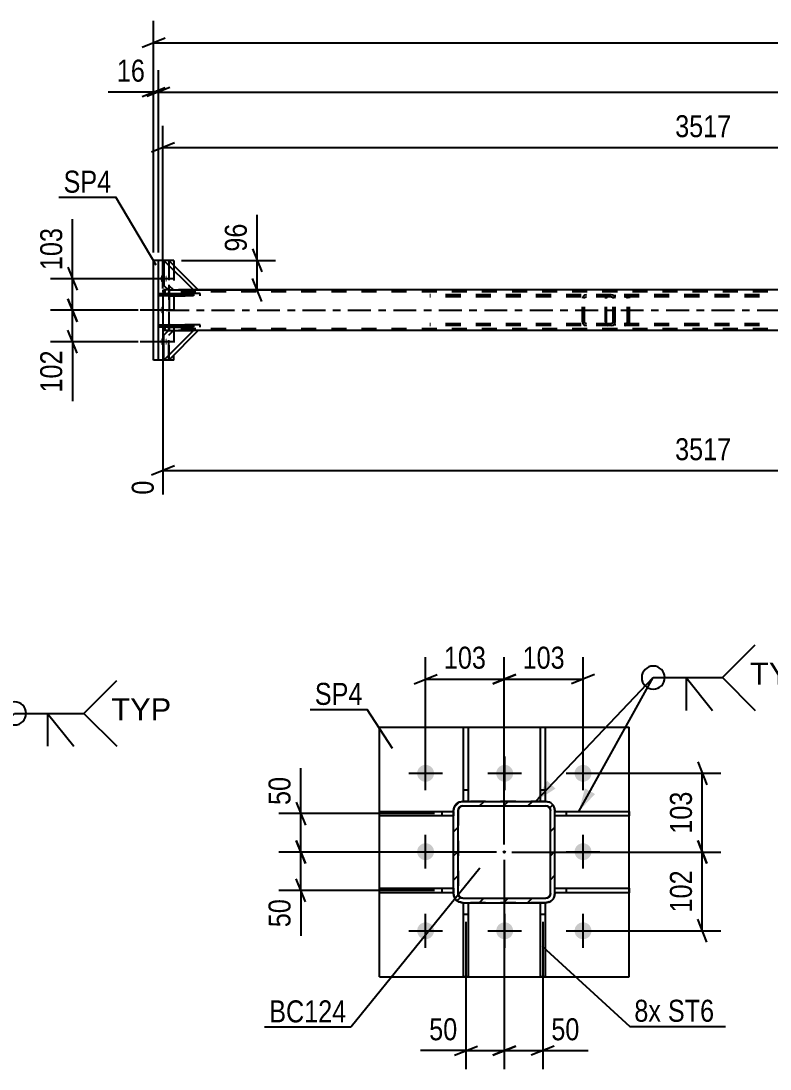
# Model space of a CAD drawing. Header units: millimetres. Extents: x 0 to 841, y 0 to 594.
# Drawn here: x 79.4 to 176.9, y 150.8 to 287.3 of the extents above; entities that cross this region are included whole.
import ezdxf

# ---------------------------------------------------------------- set-up
doc = ezdxf.new("R2010")
doc.units = ezdxf.units.MM
doc.linetypes.add('DXK_LINE_DOT2', pattern=[3.9198, 1.9599, -1.9599])
doc.linetypes.add('DXK_LINE_DOT3', pattern=[5.9187, 2.979, -0.9799, 0.9799, -0.9799])
doc.styles.add('Arial', font='ARIAL.TTF', dxfattribs={"height": 0.2})
doc.styles.add('Arial Narrow', font='ARIALN.TTF', dxfattribs={"height": 0.2})

# ---------------------------------------------------------------- blocks, each defined once
blk = doc.blocks.new('Part-247343380-4158 - 4156')
at = {"color": 7, "linetype": 'DXK_LINE_DOT2'}
for p, q in [((156.22, 251.59), (132.6, 251.59)), ((156.22, 251.35), (132.6, 251.35)), ((152.52, 251.29), (152.48, 251.11)), ((152.48, 248.07), (152.48, 251.11)), ((152.73, 251.11), (152.75, 251.2)), ((152.73, 248.07), (152.73, 251.11)), ((152.75, 251.2), (152.81, 251.28)), ((152.99, 251.59), (152.79, 251.55)), ((152.81, 251.28), (152.89, 251.33)), ((152.89, 251.33), (152.99, 251.35)), ((156.42, 251.55), (156.22, 251.59)), ((156.22, 251.35), (156.32, 251.33)), ((156.32, 251.33), (156.4, 251.28)), ((156.4, 251.28), (156.46, 251.2)), ((156.46, 251.2), (156.48, 251.11)), ((156.48, 248.07), (156.48, 251.11)), ((156.73, 251.11), (156.7, 251.29)), ((156.73, 248.07), (156.73, 251.11)), ((156.22, 247.83), (132.6, 247.83)), ((156.22, 247.59), (132.6, 247.59)), ((152.48, 248.07), (152.52, 247.89)), ((152.75, 247.98), (152.73, 248.07)), ((152.81, 247.9), (152.75, 247.98)), ((152.79, 247.63), (152.99, 247.59)), ((152.89, 247.85), (152.81, 247.9)), ((152.99, 247.83), (152.89, 247.85)), ((156.32, 247.85), (156.22, 247.83)), ((156.22, 247.59), (156.42, 247.63)), ((156.4, 247.9), (156.32, 247.85)), ((156.46, 247.98), (156.4, 247.9)), ((156.48, 248.07), (156.46, 247.98)), ((156.7, 247.89), (156.73, 248.07))]:
    blk.add_line(p, q, dxfattribs=at)
for centre, start, end in [((152.97, 251.09), 110.7583, 155.68), ((156.24, 251.09), 24.32, 69.2417), ((152.97, 248.09), 204.32, 249.2417), ((156.24, 248.09), 290.7583, 335.68)]:
    blk.add_arc(centre, 0.496, start, end, dxfattribs=at)
blk = doc.blocks.new('Part-247343380-4159 - 4156')
at = {"color": 7, "linetype": 'DXK_LINE_DOT2'}
for p, q in [((155.49, 251.29), (155.47, 251.11)), ((155.47, 248.07), (155.47, 251.11)), ((155.55, 251.45), (155.49, 251.29)), ((155.64, 251.55), (155.55, 251.45)), ((155.61, 251.11), (155.62, 251.2)), ((155.61, 248.07), (155.61, 251.11)), ((155.62, 251.2), (155.65, 251.28)), ((155.74, 251.59), (155.64, 251.55)), ((155.65, 251.28), (155.69, 251.33)), ((155.69, 251.33), (155.74, 251.35)), ((175.54, 251.59), (155.74, 251.59)), ((175.54, 251.35), (155.74, 251.35)), ((156.73, 251.35), (156.73, 251.59)), ((158.27, 251.55), (158.08, 251.59)), ((158.08, 251.35), (158.17, 251.33)), ((158.17, 251.33), (158.25, 251.28)), ((158.25, 251.28), (158.31, 251.2)), ((158.31, 251.2), (158.33, 251.11)), ((158.33, 248.07), (158.33, 251.11)), ((158.58, 251.11), (158.54, 251.29)), ((158.58, 248.07), (158.58, 251.11)), ((155.47, 248.07), (155.49, 247.89)), ((155.49, 247.89), (155.55, 247.73)), ((155.55, 247.73), (155.64, 247.63)), ((155.62, 247.98), (155.61, 248.07)), ((155.65, 247.9), (155.62, 247.98)), ((155.64, 247.63), (155.74, 247.59)), ((155.69, 247.85), (155.65, 247.9)), ((155.74, 247.83), (155.69, 247.85)), ((175.54, 247.83), (155.74, 247.83)), ((175.54, 247.59), (155.74, 247.59)), ((156.73, 247.59), (156.73, 247.83)), ((158.17, 247.85), (158.08, 247.83)), ((158.08, 247.59), (158.27, 247.63)), ((158.25, 247.9), (158.17, 247.85)), ((158.31, 247.98), (158.25, 247.9)), ((158.33, 248.07), (158.31, 247.98)), ((158.54, 247.89), (158.58, 248.07))]:
    blk.add_line(p, q, dxfattribs=at)
for centre, start, end in [((158.09, 251.1), 23.8494, 68.8059), ((158.09, 248.09), 291.1941, 336.1506)]:
    blk.add_arc(centre, 0.492, start, end, dxfattribs=at)
blk = doc.blocks.new('Part-247343380-4182 - 4156')
at = {"color": 7, "linetype": 'DXK_LINE_DOT2'}
for p, q in [((102.68, 247.71), (98.78, 247.71)), ((98.78, 247.71), (98.78, 247.39)), ((98.78, 247.39), (102.68, 247.39)), ((99.28, 247.39), (99.28, 247.71)), ((99.28, 247.71), (99.28, 247.39)), ((102.68, 247.39), (102.68, 247.71))]:
    blk.add_line(p, q, dxfattribs=at)
blk = doc.blocks.new('Part-247343380-4183 - 4156')
at = {"color": 2, "linetype": 'Continuous'}
for p, q in [((97.26, 247.71), (101.85, 247.71)), ((97.26, 247.71), (97.26, 247.39)), ((101.85, 247.39), (97.26, 247.39)), ((101.85, 247.71), (101.85, 247.39))]:
    blk.add_line(p, q, dxfattribs=at)
at = {"color": 7, "linetype": 'DXK_LINE_DOT2'}
for p, q in [((97.76, 247.39), (97.76, 247.71)), ((98.45, 247.39), (98.45, 247.71))]:
    blk.add_line(p, q, dxfattribs=at)
blk = doc.blocks.new('Part-247343380-4186 - 4156')
at = {"color": 7, "linetype": 'DXK_LINE_DOT2'}
for p, q in [((102.68, 251.79), (98.78, 251.79)), ((98.78, 251.79), (98.78, 251.47)), ((98.78, 251.47), (102.68, 251.47)), ((99.28, 251.47), (99.28, 251.79)), ((99.28, 251.79), (99.28, 251.47)), ((102.68, 251.47), (102.68, 251.79))]:
    blk.add_line(p, q, dxfattribs=at)
blk = doc.blocks.new('Part-247343380-4187 - 4156')
at = {"color": 2, "linetype": 'Continuous'}
for p, q in [((97.26, 251.79), (101.85, 251.79)), ((97.26, 251.79), (97.26, 251.47)), ((101.85, 251.47), (97.26, 251.47)), ((101.85, 251.79), (101.85, 251.47))]:
    blk.add_line(p, q, dxfattribs=at)
at = {"color": 7, "linetype": 'DXK_LINE_DOT2'}
for p, q in [((97.76, 251.47), (97.76, 251.79)), ((98.45, 251.47), (98.45, 251.79))]:
    blk.add_line(p, q, dxfattribs=at)
blk = doc.blocks.new('Part-247343380-4190 - 4156')
at = {"color": 2, "linetype": 'Continuous'}
for p, q in [((102.45, 252.23), (98.61, 256.09)), ((98.61, 256.09), (98.61, 255.45))]:
    blk.add_line(p, q, dxfattribs=at)
at = {"color": 7, "linetype": 'DXK_LINE_DOT2'}
for p, q in [((98.61, 255.45), (98.61, 252.83)), ((98.61, 252.83), (99.21, 252.23)), ((99.21, 252.23), (102.45, 252.23))]:
    blk.add_line(p, q, dxfattribs=at)
blk = doc.blocks.new('Part-247343380-4193 - 4156')
at = {"color": 2, "linetype": 'Continuous'}
for p, q in [((101.82, 252.23), (97.98, 256.09)), ((97.98, 256.09), (97.98, 252.83)), ((97.98, 252.83), (98.58, 252.23)), ((98.58, 252.23), (101.82, 252.23))]:
    blk.add_line(p, q, dxfattribs=at)
blk = doc.blocks.new('Part-247343380-4194 - 4156')
at = {"color": 2, "linetype": 'Continuous'}
for p, q in [((102.45, 246.95), (98.61, 243.09)), ((98.61, 243.09), (98.61, 243.73))]:
    blk.add_line(p, q, dxfattribs=at)
at = {"color": 7, "linetype": 'DXK_LINE_DOT2'}
for p, q in [((98.61, 246.35), (99.21, 246.95)), ((99.21, 246.95), (102.45, 246.95)), ((98.61, 243.73), (98.61, 246.35))]:
    blk.add_line(p, q, dxfattribs=at)
blk = doc.blocks.new('Part-247343380-4195 - 4156')
at = {"color": 2, "linetype": 'Continuous'}
for p, q in [((97.98, 246.35), (98.58, 246.95)), ((101.82, 246.95), (97.98, 243.09)), ((98.58, 246.95), (101.82, 246.95)), ((97.98, 243.09), (97.98, 246.35))]:
    blk.add_line(p, q, dxfattribs=at)
blk = doc.blocks.new('Part-247343380-4200 - 4156')
at = {"color": 2, "linetype": 'Continuous'}
for p, q in [((96.63, 243.09), (96.63, 256.09)), ((99.28, 256.09), (96.63, 256.09)), ((97.26, 243.09), (97.26, 256.09)), ((99.28, 256.09), (99.28, 255.42)), ((99.28, 243.09), (96.63, 243.09)), ((99.28, 243.09), (99.28, 243.76))]:
    blk.add_line(p, q, dxfattribs=at)
at = {"color": 7, "linetype": 'DXK_LINE_DOT2'}
for p, q in [((98.64, 243.09), (98.64, 256.09)), ((99.28, 255.42), (99.28, 243.76))]:
    blk.add_line(p, q, dxfattribs=at)
blk = doc.blocks.new('Part-247343380-4369 - 4156')
at = {"color": 2, "linetype": 'Continuous'}
for p, q in [((97.86, 251.93), (97.85, 251.79)), ((97.85, 251.47), (97.85, 247.71)), ((97.86, 251.93), (97.88, 252.09)), ((97.88, 252.09), (97.9, 252.19)), ((97.9, 252.19), (97.93, 252.23)), ((98.58, 252.23), (97.93, 252.23)), ((237.75, 252.23), (101.82, 252.23)), ((97.86, 247.25), (97.85, 247.39)), ((97.88, 247.09), (97.86, 247.25)), ((97.9, 246.99), (97.88, 247.09)), ((97.93, 246.95), (97.9, 246.99)), ((98.58, 246.95), (97.93, 246.95)), ((237.75, 246.95), (101.82, 246.95))]:
    blk.add_line(p, q, dxfattribs=at)
at = {"color": 7, "linetype": 'DXK_LINE_DOT2'}
for p, q in [((97.85, 251.79), (97.85, 251.75)), ((97.85, 251.75), (97.85, 251.47)), ((97.9, 251.92), (97.89, 251.84)), ((97.89, 251.84), (97.89, 251.75)), ((97.89, 247.43), (97.89, 251.75)), ((97.91, 251.97), (97.9, 251.92)), ((97.93, 251.99), (97.91, 251.97)), ((760.67, 251.99), (97.93, 251.99)), ((101.82, 252.23), (98.58, 252.23)), ((98.61, 252.23), (98.64, 252.19)), ((98.62, 251.97), (98.61, 251.99)), ((98.63, 251.93), (98.62, 251.97)), ((98.63, 251.92), (98.63, 251.93)), ((98.64, 251.84), (98.63, 251.92)), ((98.64, 252.19), (98.66, 252.09)), ((98.64, 251.75), (98.64, 251.84)), ((98.64, 251.75), (98.64, 247.43)), ((98.66, 252.09), (98.68, 251.93)), ((98.68, 251.93), (98.68, 251.75)), ((98.68, 247.43), (98.68, 251.75)), ((97.85, 247.43), (97.85, 247.71)), ((97.85, 247.39), (97.85, 247.43)), ((97.89, 247.43), (97.89, 247.34)), ((97.89, 247.34), (97.9, 247.26)), ((97.9, 247.26), (97.91, 247.21)), ((97.91, 247.21), (97.93, 247.19)), ((760.67, 247.19), (97.93, 247.19)), ((98.61, 246.95), (98.58, 246.95)), ((101.82, 246.95), (98.58, 246.95)), ((98.61, 247.19), (98.62, 247.21)), ((98.64, 246.99), (98.61, 246.95)), ((98.62, 247.21), (98.63, 247.26)), ((98.63, 247.26), (98.64, 247.34)), ((98.64, 247.34), (98.64, 247.43)), ((98.66, 247.09), (98.64, 246.99)), ((98.68, 247.25), (98.66, 247.09)), ((98.68, 247.43), (98.68, 247.25))]:
    blk.add_line(p, q, dxfattribs=at)
at = {"color": 7, "linetype": 'DXK_LINE_DOT3'}
blk.add_line((98.27, 249.59), (760.67, 249.59), dxfattribs=at)
blk = doc.blocks.new('Bolt-247343380-4394 - 4156')
at = {"linetype": 'Continuous'}
for points in [[(97.56, 253.69), (97.57, 253.78), (97.57, 253.87), (97.58, 253.95), (97.59, 254.02), (97.6, 254.07), (97.61, 254.11), (97.62, 254.13), (97.64, 254.13), (97.65, 254.11), (97.67, 254.07), (97.68, 254.02), (97.69, 253.95), (97.69, 253.87), (97.7, 253.78), (97.7, 253.69), (97.7, 253.6), (97.69, 253.51), (97.69, 253.43), (97.68, 253.36), (97.67, 253.31), (97.65, 253.27), (97.64, 253.25), (97.62, 253.25), (97.61, 253.27), (97.6, 253.31), (97.59, 253.36), (97.58, 253.43), (97.57, 253.51), (97.57, 253.6)], [(98.2, 253.69), (98.2, 253.78), (98.2, 253.87), (98.21, 253.95), (98.22, 254.02), (98.23, 254.07), (98.24, 254.11), (98.26, 254.13), (98.27, 254.13), (98.29, 254.11), (98.3, 254.07), (98.31, 254.02), (98.32, 253.95), (98.33, 253.87), (98.33, 253.78), (98.33, 253.69), (98.33, 253.6), (98.33, 253.51), (98.32, 253.43), (98.31, 253.36), (98.3, 253.31), (98.29, 253.27), (98.27, 253.25), (98.26, 253.25), (98.24, 253.27), (98.23, 253.31), (98.22, 253.36), (98.21, 253.43), (98.2, 253.51), (98.2, 253.6)], [(97.56, 249.61), (97.57, 249.7), (97.57, 249.79), (97.58, 249.87), (97.59, 249.94), (97.6, 249.99), (97.61, 250.03), (97.62, 250.05), (97.64, 250.05), (97.65, 250.03), (97.67, 249.99), (97.68, 249.94), (97.69, 249.87), (97.69, 249.79), (97.7, 249.7), (97.7, 249.61), (97.7, 249.52), (97.69, 249.43), (97.69, 249.35), (97.68, 249.28), (97.67, 249.23), (97.65, 249.19), (97.64, 249.17), (97.62, 249.17), (97.61, 249.19), (97.6, 249.23), (97.59, 249.28), (97.58, 249.35), (97.57, 249.43), (97.57, 249.52)], [(97.56, 245.49), (97.57, 245.58), (97.57, 245.67), (97.58, 245.75), (97.59, 245.82), (97.6, 245.87), (97.61, 245.91), (97.62, 245.93), (97.64, 245.93), (97.65, 245.91), (97.67, 245.87), (97.68, 245.82), (97.69, 245.75), (97.69, 245.67), (97.7, 245.58), (97.7, 245.49), (97.7, 245.4), (97.69, 245.31), (97.69, 245.23), (97.68, 245.16), (97.67, 245.11), (97.65, 245.07), (97.64, 245.05), (97.62, 245.05), (97.61, 245.07), (97.6, 245.11), (97.59, 245.16), (97.58, 245.23), (97.57, 245.31), (97.57, 245.4)], [(98.2, 245.49), (98.2, 245.58), (98.2, 245.67), (98.21, 245.75), (98.22, 245.82), (98.23, 245.87), (98.24, 245.91), (98.26, 245.93), (98.27, 245.93), (98.29, 245.91), (98.3, 245.87), (98.31, 245.82), (98.32, 245.75), (98.33, 245.67), (98.33, 245.58), (98.33, 245.49), (98.33, 245.4), (98.33, 245.31), (98.32, 245.23), (98.31, 245.16), (98.3, 245.11), (98.29, 245.07), (98.27, 245.05), (98.26, 245.05), (98.24, 245.07), (98.23, 245.11), (98.22, 245.16), (98.21, 245.23), (98.2, 245.31), (98.2, 245.4)]]:
    blk.add_hatch(color=1, dxfattribs=at).paths.add_polyline_path(points)
at = {"color": 1, "linetype": 'Continuous'}
for p, q in [((98.15, 253.69), (94.87, 253.69)), ((98.78, 253.69), (95.5, 253.69)), ((98.15, 249.61), (94.87, 249.61)), ((98.15, 245.49), (94.87, 245.49)), ((98.78, 245.49), (95.5, 245.49))]:
    blk.add_line(p, q, dxfattribs=at)
at = {"color": 1, "linetype": 'DXK_LINE_DOT2'}
for p, q in [((99.42, 253.69), (96.14, 253.69)), ((99.42, 249.61), (96.14, 249.61)), ((99.42, 245.49), (96.14, 245.49))]:
    blk.add_line(p, q, dxfattribs=at)
blk = doc.blocks.new('Part-247343380-2636 - 2506')
at = {"color": 2, "linetype": 'Continuous'}
for p, q in [((126.05, 183.76), (126.05, 184.36)), ((126.05, 184.36), (135.7, 184.36)), ((135.7, 183.76), (126.05, 183.76))]:
    blk.add_line(p, q, dxfattribs=at)
at = {"color": 7, "linetype": 'DXK_LINE_DOT2'}
for p, q in [((134.2, 183.76), (134.2, 184.36)), ((135.7, 184.36), (135.7, 183.76))]:
    blk.add_line(p, q, dxfattribs=at)
blk = doc.blocks.new('Bolt-247343380-2621 - 2506')
at = {"linetype": 'Continuous'}
for points in [[(132.05, 190.41, -1), (132.05, 188.21, -1)], [(142.35, 190.41, -1), (142.35, 188.21, -1)], [(152.55, 190.41, -1), (152.55, 188.21, -1)], [(132.05, 180.21, -1), (132.05, 178.01, -1)], [(152.55, 180.21, -1), (152.55, 178.01, -1)], [(132.05, 169.91, -1), (132.05, 167.71, -1)], [(142.35, 169.91, -1), (142.35, 167.71, -1)], [(152.55, 169.91, -1), (152.55, 167.71, -1)]]:
    blk.add_hatch(color=1, dxfattribs=at).paths.add_polyline_path(points)
at = {"color": 1, "linetype": 'Continuous'}
for p, q in [((132.05, 187.11), (132.05, 191.51)), ((142.35, 187.11), (142.35, 191.51)), ((152.55, 187.11), (152.55, 191.51)), ((129.85, 189.31), (134.25, 189.31)), ((140.15, 189.31), (144.55, 189.31)), ((150.35, 189.31), (154.75, 189.31)), ((132.05, 176.91), (132.05, 181.31)), ((152.55, 176.91), (152.55, 181.31)), ((129.85, 179.11), (134.25, 179.11)), ((150.35, 179.11), (154.75, 179.11)), ((132.05, 166.61), (132.05, 171.01)), ((142.35, 166.61), (142.35, 171.01)), ((152.55, 166.61), (152.55, 171.01)), ((129.85, 168.81), (134.25, 168.81)), ((140.15, 168.81), (144.55, 168.81)), ((150.35, 168.81), (154.75, 168.81))]:
    blk.add_line(p, q, dxfattribs=at)
blk = doc.blocks.new('Part-247343380-2641 - 2506')
at = {"color": 2, "linetype": 'Continuous'}
for p, q in [((126.05, 173.76), (126.05, 174.36)), ((126.05, 174.36), (135.7, 174.36)), ((135.7, 173.76), (126.05, 173.76))]:
    blk.add_line(p, q, dxfattribs=at)
at = {"color": 7, "linetype": 'DXK_LINE_DOT2'}
for p, q in [((134.2, 173.76), (134.2, 174.36)), ((135.7, 174.36), (135.7, 173.76))]:
    blk.add_line(p, q, dxfattribs=at)
blk = doc.blocks.new('Part-247343380-2528 - 2506')
at = {"linetype": 'Continuous'}
h = blk.add_hatch(dxfattribs=at)
h.set_pattern_fill('', scale=0.7, style=0, pattern_type=0)
h.set_pattern_definition([(45, (136.4377, 185.573), (-1.57154, 1.57154), [])])
h.paths.add_polyline_path([(136.9, 185.66), (136.44, 185.57), (136.05, 185.31), (135.79, 184.92), (135.7, 184.46), (135.7, 173.66), (135.79, 173.21), (136.05, 172.82), (136.44, 172.56), (136.9, 172.46), (147.7, 172.46), (148.16, 172.56), (148.55, 172.82), (148.81, 173.21), (148.9, 173.66), (148.9, 184.46), (148.81, 184.92), (148.55, 185.31), (148.16, 185.57), (147.7, 185.66)])
h.paths.add_polyline_path([(147.7, 185.06), (147.93, 185.02), (148.12, 184.89), (148.25, 184.69), (148.3, 184.46), (148.3, 173.66), (148.25, 173.43), (148.12, 173.24), (147.93, 173.11), (147.7, 173.06), (136.9, 173.06), (136.67, 173.11), (136.47, 173.24), (136.34, 173.43), (136.3, 173.66), (136.3, 184.46), (136.34, 184.69), (136.47, 184.89), (136.67, 185.02), (136.9, 185.06)])
blk.add_hatch(color=30, dxfattribs=at).paths.add_polyline_path([(142.3, 178.96, -1), (142.3, 179.16, -1)])
at = {"color": 7, "linetype": 'DXK_LINE_DOT2'}
for p, q in [((136.44, 185.57), (136.9, 185.66)), ((147.7, 185.66), (136.9, 185.66)), ((147.7, 185.66), (148.16, 185.57)), ((135.7, 184.46), (135.79, 184.92)), ((135.7, 173.66), (135.7, 184.46)), ((136.34, 184.69), (136.3, 184.46)), ((136.3, 184.46), (136.3, 173.66)), ((136.47, 184.89), (136.34, 184.69)), ((136.67, 185.02), (136.47, 184.89)), ((136.9, 185.06), (136.67, 185.02)), ((136.9, 185.06), (147.7, 185.06)), ((147.93, 185.02), (147.7, 185.06)), ((148.12, 184.89), (147.93, 185.02)), ((148.25, 184.69), (148.12, 184.89)), ((148.3, 184.46), (148.25, 184.69)), ((148.3, 173.66), (148.3, 184.46)), ((148.81, 184.92), (148.9, 184.46)), ((148.9, 173.66), (148.9, 184.46)), ((135.79, 173.21), (135.7, 173.66)), ((136.3, 173.66), (136.34, 173.43)), ((136.34, 173.43), (136.47, 173.24)), ((148.12, 173.24), (148.25, 173.43)), ((148.25, 173.43), (148.3, 173.66)), ((148.9, 173.66), (148.81, 173.21)), ((136.9, 172.46), (136.44, 172.56)), ((136.47, 173.24), (136.67, 173.11)), ((136.67, 173.11), (136.9, 173.06)), ((136.9, 173.06), (147.7, 173.06)), ((147.7, 172.46), (136.9, 172.46)), ((147.7, 173.06), (147.93, 173.11)), ((148.16, 172.56), (147.7, 172.46)), ((147.93, 173.11), (148.12, 173.24))]:
    blk.add_line(p, q, dxfattribs=at)
at = {"color": 2, "linetype": 'Continuous'}
for p, q in [((136.9, 185.66), (136.44, 185.57)), ((136.9, 185.66), (147.7, 185.66)), ((148.16, 185.57), (147.7, 185.66)), ((135.79, 184.92), (135.7, 184.46)), ((135.7, 173.66), (135.7, 184.46)), ((136.3, 184.46), (136.34, 184.69)), ((136.3, 173.66), (136.3, 184.46)), ((136.34, 184.69), (136.47, 184.89)), ((136.47, 184.89), (136.67, 185.02)), ((136.67, 185.02), (136.9, 185.06)), ((136.9, 185.06), (147.7, 185.06)), ((147.7, 185.06), (147.93, 185.02)), ((147.93, 185.02), (148.12, 184.89)), ((148.12, 184.89), (148.25, 184.69)), ((148.25, 184.69), (148.3, 184.46)), ((148.3, 173.66), (148.3, 184.46)), ((148.9, 184.46), (148.81, 184.92)), ((148.9, 173.66), (148.9, 184.46)), ((135.7, 173.66), (135.79, 173.21)), ((136.34, 173.43), (136.3, 173.66)), ((136.47, 173.24), (136.34, 173.43)), ((148.25, 173.43), (148.12, 173.24)), ((148.3, 173.66), (148.25, 173.43)), ((148.81, 173.21), (148.9, 173.66)), ((136.44, 172.56), (136.9, 172.46)), ((136.67, 173.11), (136.47, 173.24)), ((136.9, 173.06), (136.67, 173.11)), ((136.9, 173.06), (147.7, 173.06)), ((136.9, 172.46), (147.7, 172.46)), ((147.93, 173.11), (147.7, 173.06)), ((147.7, 172.46), (148.16, 172.56)), ((148.12, 173.24), (147.93, 173.11))]:
    blk.add_line(p, q, dxfattribs=at)
at = {"color": 7, "linetype": 'DXK_LINE_DOT3'}
blk.add_line((142.3, 179.06), (142.3, 179.06), dxfattribs=at)
at = {"color": 30, "linetype": 'DXK_LINE_DOT3'}
blk.add_line((142.3, 179.06), (142.3, 179.06), dxfattribs=at)
at = {"color": 30, "linetype": 'Continuous'}
blk.add_circle((142.3, 179.06), 0.1, dxfattribs=at)
at = {"color": 7, "linetype": 'DXK_LINE_DOT2'}
for centre, start, end in [((136.9, 184.46), 112.5, 157.5), ((147.7, 184.46), 22.5, 67.5), ((136.9, 173.66), 202.5, 247.5), ((147.7, 173.66), 292.5, 337.5)]:
    blk.add_arc(centre, 1.2, start, end, dxfattribs=at)
at = {"color": 2, "linetype": 'Continuous'}
for centre, start, end in [((136.9, 184.46), 112.5, 157.5), ((147.7, 184.46), 22.5, 67.5), ((136.9, 173.66), 202.5, 247.5), ((147.7, 173.66), 292.5, 337.5)]:
    blk.add_arc(centre, 1.2, start, end, dxfattribs=at)
blk = doc.blocks.new('Part-247343380-2610 - 2506')
at = {"color": 2, "linetype": 'Continuous'}
for p, q in [((126.05, 162.81), (126.05, 195.31)), ((126.05, 195.31), (158.55, 195.31)), ((158.55, 162.81), (158.55, 195.31)), ((126.05, 162.81), (158.55, 162.81))]:
    blk.add_line(p, q, dxfattribs=at)
blk = doc.blocks.new('Part-247343380-2646 - 2506')
at = {"color": 2, "linetype": 'Continuous'}
for p, q in [((148.9, 184.36), (158.55, 184.36)), ((158.55, 184.36), (158.55, 183.76)), ((158.55, 183.76), (148.9, 183.76))]:
    blk.add_line(p, q, dxfattribs=at)
at = {"color": 7, "linetype": 'DXK_LINE_DOT2'}
for p, q in [((148.9, 183.76), (148.9, 184.36)), ((150.4, 183.76), (150.4, 184.36))]:
    blk.add_line(p, q, dxfattribs=at)
blk = doc.blocks.new('Part-247343380-2651 - 2506')
at = {"color": 2, "linetype": 'Continuous'}
for p, q in [((148.9, 174.36), (158.55, 174.36)), ((158.55, 173.76), (148.9, 173.76)), ((158.55, 174.36), (158.55, 173.76))]:
    blk.add_line(p, q, dxfattribs=at)
at = {"color": 7, "linetype": 'DXK_LINE_DOT2'}
for p, q in [((148.9, 173.76), (148.9, 174.36)), ((150.4, 173.76), (150.4, 174.36))]:
    blk.add_line(p, q, dxfattribs=at)
blk = doc.blocks.new('Part-247343380-2656 - 2506')
at = {"color": 2, "linetype": 'Continuous'}
for p, q in [((147, 185.66), (147, 195.31)), ((147, 195.31), (147.6, 195.31)), ((147.6, 195.31), (147.6, 185.66))]:
    blk.add_line(p, q, dxfattribs=at)
at = {"color": 7, "linetype": 'DXK_LINE_DOT2'}
for p, q in [((147, 187.16), (147.6, 187.16)), ((147.6, 185.66), (147, 185.66))]:
    blk.add_line(p, q, dxfattribs=at)
blk = doc.blocks.new('Part-247343380-2661 - 2506')
at = {"color": 2, "linetype": 'Continuous'}
for p, q in [((137, 185.66), (137, 195.31)), ((137, 195.31), (137.6, 195.31)), ((137.6, 195.31), (137.6, 185.66))]:
    blk.add_line(p, q, dxfattribs=at)
at = {"color": 7, "linetype": 'DXK_LINE_DOT2'}
for p, q in [((137, 187.16), (137.6, 187.16)), ((137.6, 185.66), (137, 185.66))]:
    blk.add_line(p, q, dxfattribs=at)
blk = doc.blocks.new('Part-247343380-2666 - 2506')
at = {"color": 2, "linetype": 'Continuous'}
for p, q in [((147, 162.81), (147, 172.46)), ((147, 172.46), (147.6, 172.46)), ((147.6, 172.46), (147.6, 162.81)), ((147.6, 162.81), (147, 162.81))]:
    blk.add_line(p, q, dxfattribs=at)
at = {"color": 7, "linetype": 'DXK_LINE_DOT2'}
blk.add_line((147, 170.96), (147.6, 170.96), dxfattribs=at)
blk = doc.blocks.new('Part-247343380-2671 - 2506')
at = {"color": 2, "linetype": 'Continuous'}
for p, q in [((137, 162.82), (137, 172.46)), ((137.6, 172.46), (137.6, 162.82)), ((137.6, 162.82), (137, 162.82))]:
    blk.add_line(p, q, dxfattribs=at)
at = {"color": 7, "linetype": 'DXK_LINE_DOT2'}
for p, q in [((137, 172.46), (137.6, 172.46)), ((137, 170.96), (137.6, 170.96))]:
    blk.add_line(p, q, dxfattribs=at)
blk = doc.blocks.new('StraightDimension-247343380-33529 - 4156')
at = {"color": 7, "linetype": 'Continuous'}
for p, q in [((86.08, 253.69), (86.08, 261.43)), ((86.08, 253.69), (86.08, 261.43)), ((85.48, 255.19), (86.68, 252.19)), ((95.25, 253.69), (83.23, 253.69)), ((86.08, 249.59), (86.08, 253.69)), ((86.68, 248.09), (85.48, 251.09)), ((94.62, 249.59), (83.23, 249.59))]:
    blk.add_line(p, q, dxfattribs=at)
at = {"color": 0}
blk.add_wipeout([(85.33, 260.9), (81.13, 260.9), (81.13, 254.22), (85.33, 254.22)], dxfattribs=at)
at = {"color": 3, "style": 'Arial Narrow'}
blk.add_text('103', height=2.863, rotation=90.0002, dxfattribs=at).set_placement((84.73, 254.82))
blk = doc.blocks.new('StraightDimension-247343380-18001 - 4156')
at = {"color": 7, "linetype": 'Continuous'}
for p, q in [((110.12, 256.09), (110.12, 262)), ((110.12, 256.09), (110.12, 262)), ((109.52, 257.59), (110.72, 254.59)), ((100.28, 256.09), (112.52, 256.09)), ((110.12, 252.23), (110.12, 256.09)), ((110.72, 250.73), (109.52, 253.73)), ((100.28, 252.23), (112.52, 252.23))]:
    blk.add_line(p, q, dxfattribs=at)
at = {"color": 0}
blk.add_wipeout([(109.37, 261.47), (105.17, 261.47), (105.17, 256.62), (109.37, 256.62)], dxfattribs=at)
at = {"color": 3, "style": 'Arial Narrow'}
blk.add_text('96', height=2.863, rotation=90.0002, dxfattribs=at).set_placement((108.77, 257.22))
blk = doc.blocks.new('StraightDimension-247343380-4443 - 4156')
at = {"color": 7, "linetype": 'Continuous'}
for p, q in [((96.63, 257.09), (96.63, 287.25)), ((98.13, 285), (95.13, 283.8)), ((96.63, 284.4), (773.41, 284.4))]:
    blk.add_line(p, q, dxfattribs=at)
blk = doc.blocks.new('StraightDimension-247343380-4457 - 4156')
at = {"color": 7, "linetype": 'Continuous'}
for p, q in [((97.85, 252.41), (97.85, 273.62)), ((238.55, 261.63), (238.55, 273.62)), ((99.35, 271.37), (96.35, 270.17)), ((97.85, 270.77), (238.55, 270.77)), ((237.05, 270.17), (240.05, 271.37))]:
    blk.add_line(p, q, dxfattribs=at)
at = {"color": 0}
blk.add_wipeout([(172.46, 271.52), (172.46, 275.72), (163.95, 275.72), (163.95, 271.52)], dxfattribs=at)
at = {"color": 3, "style": 'Arial Narrow'}
blk.add_text('3517', height=2.863, dxfattribs=at).set_placement((164.55, 272.12))
blk = doc.blocks.new('StraightDimension-247343380-4498 - 4156')
at = {"color": 7, "linetype": 'Continuous'}
for p, q in [((97.85, 247.16), (97.85, 225.59)), ((238.55, 237.55), (238.55, 220.11)), ((99.35, 229.32), (96.35, 228.12)), ((237.05, 228.12), (240.05, 229.32)), ((97.85, 228.72), (238.55, 228.72))]:
    blk.add_line(p, q, dxfattribs=at)
at = {"color": 0}
blk.add_wipeout([(172.46, 229.47), (172.46, 233.67), (163.94, 233.67), (163.94, 229.47)], dxfattribs=at)
at = {"color": 3, "style": 'Arial Narrow'}
blk.add_text('3517', height=2.863, dxfattribs=at).set_placement((164.54, 230.07))
at = {"color": 0, "linetype": 'Continuous'}
for points in [[(97.25, 228.02), (93.05, 228.02), (93.05, 224.99), (97.25, 224.99)], [(237.95, 228.02), (233.75, 228.02), (233.75, 219.51), (237.95, 219.51)]]:
    blk.add_wipeout(points, dxfattribs=at)
at = {"color": 3, "linetype": 'Continuous', "style": 'Arial Narrow'}
for s, height, p in [('0', 2.86, (96.65, 225.59)), ('3517', 2.863, (237.35, 220.11))]:
    blk.add_text(s, height=height, rotation=90.0002, dxfattribs=at).set_placement(p)
blk = doc.blocks.new('StraightDimension-247343380-4504 - 4156')
at = {"color": 7, "linetype": 'Continuous'}
for p, q in [((96.63, 257.09), (96.63, 280.85)), ((97.26, 257.09), (97.26, 280.85)), ((95.13, 277.4), (98.13, 278.6)), ((98.76, 278.6), (95.76, 277.4)), ((96.63, 278), (90.72, 278)), ((96.63, 278), (90.72, 278)), ((96.63, 278), (97.26, 278))]:
    blk.add_line(p, q, dxfattribs=at)
at = {"color": 0}
blk.add_wipeout([(96.1, 278.75), (96.1, 282.95), (91.25, 282.95), (91.25, 278.75)], dxfattribs=at)
at = {"color": 3, "style": 'Arial Narrow'}
blk.add_text('16', height=2.863, dxfattribs=at).set_placement((91.85, 279.35))
blk = doc.blocks.new('StraightDimension-247343380-4515 - 4156')
at = {"color": 7, "linetype": 'Continuous'}
for p, q in [((97.26, 257.09), (97.26, 280.85)), ((98.76, 278.6), (95.76, 277.4)), ((97.26, 278), (772.77, 278))]:
    blk.add_line(p, q, dxfattribs=at)
blk = doc.blocks.new('StraightDimension-247343380-33530 - 4156')
at = {"color": 7, "linetype": 'Continuous'}
for p, q in [((85.48, 251.09), (86.68, 248.09)), ((94.62, 249.59), (83.23, 249.59)), ((86.08, 245.49), (86.08, 249.59)), ((86.68, 243.99), (85.48, 246.99)), ((94.62, 245.49), (83.23, 245.49)), ((86.08, 245.49), (86.08, 237.76)), ((86.08, 245.49), (86.08, 237.76))]:
    blk.add_line(p, q, dxfattribs=at)
at = {"color": 0}
blk.add_wipeout([(85.33, 244.97), (81.13, 244.97), (81.13, 238.28), (85.33, 238.28)], dxfattribs=at)
at = {"color": 3, "style": 'Arial Narrow'}
blk.add_text('102', height=2.863, rotation=90.0002, dxfattribs=at).set_placement((84.73, 238.88))
blk = doc.blocks.new('StraightDimension-247343380-33805 - 2506')
at = {"color": 7, "linetype": 'Continuous'}
for p, q in [((167.48, 190.81), (168.68, 187.81)), ((153.55, 189.31), (170.48, 189.31)), ((168.08, 179.06), (168.08, 189.31)), ((168.68, 177.56), (167.48, 180.56)), ((143.3, 179.06), (170.48, 179.06))]:
    blk.add_line(p, q, dxfattribs=at)
at = {"color": 0}
blk.add_wipeout([(167.33, 187.53), (163.13, 187.53), (163.13, 180.85), (167.33, 180.85)], dxfattribs=at)
at = {"color": 3, "style": 'Arial Narrow'}
blk.add_text('103', height=2.863, rotation=90.0002, dxfattribs=at).set_placement((166.73, 181.45))
blk = doc.blocks.new('StraightDimension-247343380-33806 - 2506')
at = {"color": 7, "linetype": 'Continuous'}
for p, q in [((167.48, 180.56), (168.68, 177.56)), ((143.3, 179.06), (170.48, 179.06)), ((168.08, 168.81), (168.08, 179.06)), ((168.68, 167.31), (167.48, 170.31)), ((153.55, 168.81), (170.48, 168.81))]:
    blk.add_line(p, q, dxfattribs=at)
at = {"color": 0}
blk.add_wipeout([(167.33, 177.28), (163.13, 177.28), (163.13, 170.6), (167.33, 170.6)], dxfattribs=at)
at = {"color": 3, "style": 'Arial Narrow'}
blk.add_text('102', height=2.863, rotation=90.0002, dxfattribs=at).set_placement((166.73, 171.2))
blk = doc.blocks.new('StraightDimension-247343380-33834 - 2506')
at = {"color": 7, "linetype": 'Continuous'}
for p, q in [((142.3, 180.06), (142.3, 204.43)), ((152.55, 190.31), (152.55, 204.43)), ((140.8, 200.98), (143.8, 202.18)), ((154.05, 202.18), (151.05, 200.98)), ((142.3, 201.58), (152.55, 201.58))]:
    blk.add_line(p, q, dxfattribs=at)
at = {"color": 0}
blk.add_wipeout([(150.76, 202.33), (150.76, 206.53), (144.08, 206.53), (144.08, 202.33)], dxfattribs=at)
at = {"color": 3, "style": 'Arial Narrow'}
blk.add_text('103', height=2.863, dxfattribs=at).set_placement((144.68, 202.93))
blk = doc.blocks.new('StraightDimension-247343380-33835 - 2506')
at = {"color": 7, "linetype": 'Continuous'}
for p, q in [((132.05, 190.31), (132.05, 204.43)), ((142.3, 180.06), (142.3, 204.43)), ((130.55, 200.98), (133.55, 202.18)), ((143.8, 202.18), (140.8, 200.98)), ((132.05, 201.58), (142.3, 201.58))]:
    blk.add_line(p, q, dxfattribs=at)
at = {"color": 0}
blk.add_wipeout([(140.51, 202.33), (140.51, 206.53), (133.83, 206.53), (133.83, 202.33)], dxfattribs=at)
at = {"color": 3, "style": 'Arial Narrow'}
blk.add_text('103', height=2.863, dxfattribs=at).set_placement((134.43, 202.93))
blk = doc.blocks.new('StraightDimension-247343380-33895 - 2506')
at = {"color": 7, "linetype": 'Continuous'}
for p, q in [((142.3, 178.06), (142.3, 150.81)), ((147.3, 169.96), (147.3, 150.81)), ((140.8, 152.61), (143.8, 153.81)), ((142.3, 153.21), (147.3, 153.21)), ((148.8, 153.81), (145.8, 152.61)), ((147.3, 153.21), (153.2, 153.21)), ((147.3, 153.21), (153.2, 153.21))]:
    blk.add_line(p, q, dxfattribs=at)
at = {"color": 0}
blk.add_wipeout([(152.68, 153.96), (152.68, 158.16), (147.82, 158.16), (147.82, 153.96)], dxfattribs=at)
at = {"color": 3, "style": 'Arial Narrow'}
blk.add_text('50', height=2.863, dxfattribs=at).set_placement((148.42, 154.56))
blk = doc.blocks.new('StraightDimension-247343380-33896 - 2506')
at = {"color": 7, "linetype": 'Continuous'}
for p, q in [((142.3, 178.06), (142.3, 150.81)), ((137.3, 169.96), (137.3, 150.81)), ((137.3, 153.21), (131.39, 153.21)), ((137.3, 153.21), (131.39, 153.21)), ((135.8, 152.61), (138.8, 153.81)), ((137.3, 153.21), (142.3, 153.21)), ((143.8, 153.81), (140.8, 152.61))]:
    blk.add_line(p, q, dxfattribs=at)
at = {"color": 0}
blk.add_wipeout([(136.77, 153.96), (136.77, 158.16), (131.92, 158.16), (131.92, 153.96)], dxfattribs=at)
at = {"color": 3, "style": 'Arial Narrow'}
blk.add_text('50', height=2.863, dxfattribs=at).set_placement((132.52, 154.56))
blk = doc.blocks.new('StraightDimension-247343380-33942 - 2506')
at = {"color": 7, "linetype": 'Continuous'}
for p, q in [((115.81, 184.06), (115.81, 189.97)), ((115.81, 184.06), (115.81, 189.97)), ((115.21, 185.56), (116.41, 182.56)), ((133.2, 184.06), (112.96, 184.06)), ((115.81, 179.06), (115.81, 184.06)), ((116.41, 177.56), (115.21, 180.56)), ((141.3, 179.06), (112.96, 179.06))]:
    blk.add_line(p, q, dxfattribs=at)
at = {"color": 0}
blk.add_wipeout([(115.06, 189.45), (110.86, 189.45), (110.86, 184.59), (115.06, 184.59)], dxfattribs=at)
at = {"color": 3, "style": 'Arial Narrow'}
blk.add_text('50', height=2.863, rotation=90.0002, dxfattribs=at).set_placement((114.46, 185.19))
blk = doc.blocks.new('StraightDimension-247343380-33943 - 2506')
at = {"color": 7, "linetype": 'Continuous'}
for p, q in [((115.21, 180.56), (116.41, 177.56)), ((141.3, 179.06), (112.96, 179.06)), ((115.81, 174.06), (115.81, 179.06)), ((116.41, 172.56), (115.21, 175.56)), ((133.2, 174.06), (112.96, 174.06)), ((115.81, 174.06), (115.81, 168.16)), ((115.81, 174.06), (115.81, 168.16))]:
    blk.add_line(p, q, dxfattribs=at)
at = {"color": 0}
blk.add_wipeout([(115.06, 173.54), (110.86, 173.54), (110.86, 168.68), (115.06, 168.68)], dxfattribs=at)
at = {"color": 3, "style": 'Arial Narrow'}
blk.add_text('50', height=2.863, rotation=90.0002, dxfattribs=at).set_placement((114.46, 169.28))
blk = doc.blocks.new('Mark-247343380-4196 - 4156')
at = {"color": 0}
blk.add_wipeout([(91.13, 264.9), (91.13, 267.9), (84.91, 267.9), (84.91, 264.9)], dxfattribs=at)
blk.add_wipeout([(91.13, 264.9), (91.13, 267.9), (84.91, 267.9), (84.91, 264.9)], dxfattribs=at)
at = {"color": 30, "linetype": 'Continuous'}
for p in [(84.31, 264.3), (96.95, 255.47)]:
    blk.add_line(p, (91.73, 264.3), dxfattribs=at)
at = {"color": 3, "style": 'Arial Narrow'}
blk.add_text('SP4', height=2.863, dxfattribs=at).set_placement((84.91, 264.9))
blk = doc.blocks.new('WeldMark-247343380-3057 - 2805')
at = {"linetype": 'Continuous'}
blk.add_hatch(color=30, dxfattribs=at).paths.add_polyline_path([(63.72, 180.84), (61.09, 179.21), (62.64, 181.88)])
at = {"color": 30, "linetype": 'Continuous'}
for p, q in [((61.09, 179.21), (78.54, 197.11)), ((78.54, 197.11), (87.54, 197.11))]:
    blk.add_line(p, q, dxfattribs=at)
at = {"color": 3, "linetype": 'Continuous'}
for q in [(86.25, 192.83), (82.83, 192.83)]:
    blk.add_line((82.83, 197.11), q, dxfattribs=at)
for start, end in [(90, 270), (270, 90)]:
    blk.add_arc((78.54, 197.11), 1.5, start, end, dxfattribs=at)
at = {"color": 0, "linetype": 'Continuous'}
blk.add_wipeout([(98.92, 196.21), (98.92, 199.21), (91.14, 199.21), (91.14, 196.21)], dxfattribs=at)
blk.add_wipeout([(98.92, 196.21), (98.92, 199.21), (91.14, 199.21), (91.14, 196.21)], dxfattribs=at)
at = {"color": 3, "linetype": 'Continuous'}
for q in [(91.83, 201.4), (91.83, 192.83)]:
    blk.add_line((87.54, 197.11), q, dxfattribs=at)
at = {"color": 3, "linetype": 'Continuous', "style": 'Arial'}
blk.add_text('TYP', height=2.865, dxfattribs=at).set_placement((91.14, 196.21))
blk = doc.blocks.new('Mark-247343380-2524 - 2506')
at = {"color": 0}
blk.add_wipeout([(121.74, 156.89), (121.74, 159.89), (111.69, 159.89), (111.69, 156.89)], dxfattribs=at)
blk.add_wipeout([(121.74, 156.89), (121.74, 159.89), (111.69, 159.89), (111.69, 156.89)], dxfattribs=at)
at = {"color": 30, "linetype": 'Continuous'}
for p in [(139.11, 176.96), (111.09, 156.29)]:
    blk.add_line(p, (122.34, 156.29), dxfattribs=at)
at = {"color": 3, "style": 'Arial Narrow'}
blk.add_text('BC124', height=2.863, dxfattribs=at).set_placement((111.69, 156.89))
blk = doc.blocks.new('Mark-247343380-2606 - 2506')
at = {"color": 0}
blk.add_wipeout([(123.84, 198.22), (123.84, 201.22), (117.63, 201.22), (117.63, 198.22)], dxfattribs=at)
blk.add_wipeout([(123.84, 198.22), (123.84, 201.22), (117.63, 201.22), (117.63, 198.22)], dxfattribs=at)
at = {"color": 30, "linetype": 'Continuous'}
for p in [(117.03, 197.62), (127.73, 192.54)]:
    blk.add_line(p, (124.44, 197.62), dxfattribs=at)
at = {"color": 3, "style": 'Arial Narrow'}
blk.add_text('SP4', height=2.863, dxfattribs=at).set_placement((117.63, 198.22))
blk = doc.blocks.new('WeldMark-247343380-2736 - 2506')
at = {"linetype": 'Continuous'}
for points in [[(148.97, 187.32), (146.36, 185.66), (147.88, 188.35)], [(154.11, 186.62), (152, 184.36), (152.8, 187.35)]]:
    blk.add_hatch(color=30, dxfattribs=at).paths.add_polyline_path(points)
at = {"color": 30, "linetype": 'Continuous'}
for p, q in [((146.36, 185.66), (161.69, 201.77)), ((152, 184.36), (161.69, 201.77)), ((161.69, 201.77), (170.69, 201.77))]:
    blk.add_line(p, q, dxfattribs=at)
at = {"color": 3, "linetype": 'Continuous'}
for q in [(169.4, 197.48), (165.98, 197.48)]:
    blk.add_line((165.98, 201.77), q, dxfattribs=at)
for start, end in [(90, 270), (270, 90)]:
    blk.add_arc((161.69, 201.77), 1.5, start, end, dxfattribs=at)
at = {"color": 0, "linetype": 'Continuous'}
blk.add_wipeout([(182.07, 200.87), (182.07, 203.87), (174.29, 203.87), (174.29, 200.87)], dxfattribs=at)
blk.add_wipeout([(182.07, 200.87), (182.07, 203.87), (174.29, 203.87), (174.29, 200.87)], dxfattribs=at)
at = {"color": 3, "linetype": 'Continuous'}
for q in [(174.98, 206.05), (174.98, 197.48)]:
    blk.add_line((170.69, 201.77), q, dxfattribs=at)
at = {"color": 3, "linetype": 'Continuous', "style": 'Arial'}
blk.add_text('TYP', height=2.865, dxfattribs=at).set_placement((174.29, 200.87))
blk = doc.blocks.new('MarkSet-247343380-2791 - 2506')
at = {"color": 0}
for points in [[(162.7, 156.97), (162.7, 159.97), (159.23, 159.97), (159.23, 156.97)], [(169.62, 156.97), (169.62, 159.97), (163.6, 159.97), (163.6, 156.97)]]:
    blk.add_wipeout(points, dxfattribs=at)
for points in [[(162.7, 156.97), (162.7, 159.97), (159.23, 159.97), (159.23, 156.97)], [(169.62, 156.97), (169.62, 159.97), (163.6, 159.97), (163.6, 156.97)]]:
    blk.add_wipeout(points, dxfattribs=at)
at = {"color": 30, "linetype": 'Continuous'}
for p, q in [((147.23, 166.79), (158.63, 156.37)), ((158.63, 156.37), (171.12, 156.37))]:
    blk.add_line(p, q, dxfattribs=at)
at = {"color": 3, "style": 'Arial Narrow'}
for s, p in [('8x', (159.23, 156.97)), ('ST6', (163.6, 156.97))]:
    blk.add_text(s, height=2.863, dxfattribs=at).set_placement(p)

msp = doc.modelspace()

# ---------------------------------------------------------------- block references
for name in ['Part-247343380-4200 - 4156', 'Part-247343380-4193 - 4156', 'Part-247343380-4190 - 4156', 'Bolt-247343380-4394 - 4156', 'Part-247343380-4187 - 4156', 'Part-247343380-4369 - 4156', 'Part-247343380-4186 - 4156', 'Part-247343380-4158 - 4156', 'Part-247343380-4159 - 4156', 'Part-247343380-4183 - 4156', 'Part-247343380-4195 - 4156', 'Part-247343380-4194 - 4156', 'Part-247343380-4182 - 4156', 'WeldMark-247343380-3057 - 2805', 'Part-247343380-2610 - 2506', 'Part-247343380-2661 - 2506', 'Part-247343380-2656 - 2506', 'Bolt-247343380-2621 - 2506', 'Part-247343380-2528 - 2506', 'Part-247343380-2636 - 2506', 'Part-247343380-2646 - 2506', 'Part-247343380-2641 - 2506', 'Part-247343380-2651 - 2506', 'Part-247343380-2671 - 2506', 'Part-247343380-2666 - 2506']:
    msp.add_blockref(name, (0, 0))

# ---------------------------------------------------------------- next in the draw order: block references
for name in ['StraightDimension-247343380-18001 - 4156', 'StraightDimension-247343380-33529 - 4156', 'StraightDimension-247343380-4498 - 4156', 'Mark-247343380-2606 - 2506', 'StraightDimension-247343380-33805 - 2506']:
    msp.add_blockref(name, (0, 0))

# ---------------------------------------------------------------- next in the draw order: block references
for name in ['StraightDimension-247343380-4443 - 4156', 'StraightDimension-247343380-33530 - 4156', 'StraightDimension-247343380-33806 - 2506']:
    msp.add_blockref(name, (0, 0))

# ---------------------------------------------------------------- next in the draw order: block references
for name in ['StraightDimension-247343380-4457 - 4156', 'StraightDimension-247343380-33834 - 2506', 'StraightDimension-247343380-33895 - 2506']:
    msp.add_blockref(name, (0, 0))

# ---------------------------------------------------------------- next in the draw order: block references
for name in ['StraightDimension-247343380-4504 - 4156', 'StraightDimension-247343380-33835 - 2506', 'WeldMark-247343380-2736 - 2506', 'StraightDimension-247343380-33896 - 2506', 'MarkSet-247343380-2791 - 2506']:
    msp.add_blockref(name, (0, 0))

# ---------------------------------------------------------------- next in the draw order: block references
for name in ['StraightDimension-247343380-4515 - 4156', 'StraightDimension-247343380-33942 - 2506']:
    msp.add_blockref(name, (0, 0))

# ---------------------------------------------------------------- next in the draw order: block references
for name in ['Mark-247343380-4196 - 4156', 'StraightDimension-247343380-33943 - 2506']:
    msp.add_blockref(name, (0, 0))

# ---------------------------------------------------------------- next in the draw order: block references
msp.add_blockref('Mark-247343380-2524 - 2506', (0, 0))

doc.saveas('drawing.dxf')
